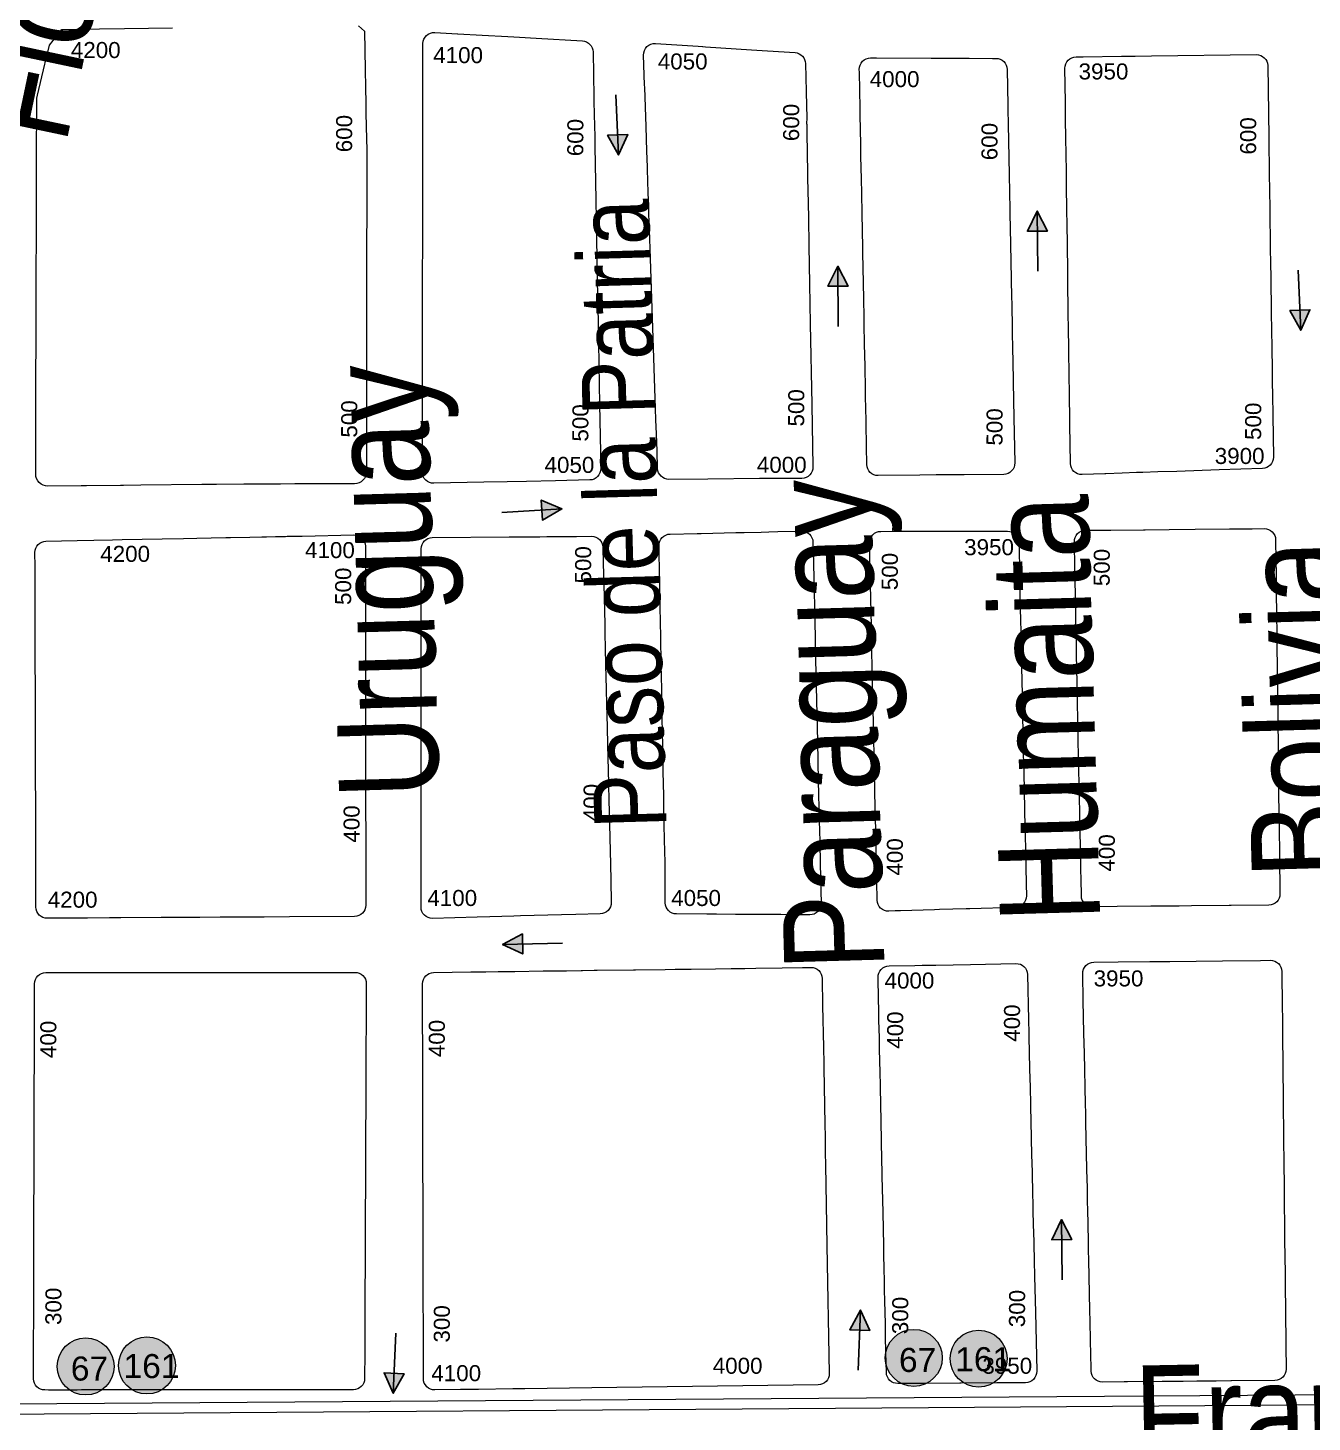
# Model space of a CAD drawing. Header units: millimetres. Extents: x 11558 to 23675, y 49449 to 61482.
# Drawn here: x 16304.8 to 16625.3, y 53663.4 to 54011.2 of the extents above; entities that cross this region are included whole.
import ezdxf

# ---------------------------------------------------------------- set-up
doc = ezdxf.new("R2010")
doc.units = ezdxf.units.MM
for name, color, linetype in [('0. plano base - nombres calles', 22, 'Continuous'), ('0. Plano Base - PLANO', 254, 'Continuous'), ('0. Plano base - sentido calles', 253, 'Continuous'), ('7. puesta en valor CC la lucila', 212, 'Continuous'), ('numeración', 7, 'Continuous')]:
    doc.layers.add(name, color=color, linetype=linetype)
doc.layers.add('Linea 161 ida', color=7, linetype='Continuous', true_color=0xd16b6b)
doc.layers.add('Linea 67 IDA', color=7, linetype='Continuous', true_color=0xcc9900)
doc.layers.get('7. puesta en valor CC la lucila').off()
doc.styles.get("Standard").update_dxf_attribs({"font": 'arial.ttf'})

# ---------------------------------------------------------------- blocks, each defined once
blk = doc.blocks.new('MANZANAS')
at = {"layer": '0. Plano Base - PLANO', "color": 0, "linetype": 'Continuous', "lineweight": 5}
for points in [[(5637049.96, 6176639.98), (5637040.55, 6176634.69), (5637031.3, 6176629.49), (5637027.15, 6176627.15), (5637023.9, 6176625.32), (5637023.47, 6176625.09), (5637023.28, 6176624.98), (5637022.53, 6176624.56), (5637019.39, 6176622.79), (5637015.87, 6176620.81), (5637015.63, 6176620.67), (5637010.68, 6176617.89, -0.419878), (5637006.84, 6176619), (5637002.25, 6176627.53), (5637001.06, 6176629.76), (5636999.36, 6176632.92), (5636998.02, 6176635.42), (5636997.01, 6176637.29), (5636992.93, 6176644.89), (5636991.21, 6176648.09), (5636988.85, 6176652.48), (5636985.45, 6176658.81), (5636984.64, 6176660.32), (5636980.52, 6176667.99), (5636979.05, 6176670.73), (5636976.53, 6176675.42), (5636974.44, 6176679.3), (5636972.61, 6176682.71), (5636972.35, 6176683.2), (5636972.24, 6176683.41), (5636970.46, 6176686.72), (5636968.3, 6176690.73), (5636966.32, 6176694.41), (5636965.78, 6176695.43), (5636964.17, 6176698.43), (5636960.17, 6176705.86, -0.414473), (5636961.32, 6176709.66), (5636962.92, 6176710.52), (5636971.34, 6176715.03), (5636974, 6176716.46), (5636974.3, 6176716.62), (5636977.94, 6176718.57), (5637000.98, 6176730.91, -0.413714), (5637004.76, 6176729.77), (5637013.25, 6176714.01), (5637015.06, 6176710.64), (5637015.97, 6176708.95), (5637017.54, 6176706.03), (5637021.62, 6176698.44), (5637022.27, 6176697.23), (5637025.84, 6176690.6), (5637026.33, 6176689.69), (5637028.17, 6176686.26), (5637029.79, 6176683.25), (5637034, 6176675.44), (5637038.09, 6176667.83), (5637040.74, 6176662.9), (5637042.11, 6176660.36), (5637042.21, 6176660.16), (5637043.69, 6176657.41), (5637046.11, 6176652.9), (5637051.05, 6176643.75, -0.409121)], [(5636993.32, 6176608.91), (5636984.6, 6176604.27), (5636982.02, 6176602.9), (5636979.58, 6176601.6), (5636978.46, 6176601.01), (5636974.84, 6176599.08), (5636965.67, 6176594.21, -0.411362), (5636961.9, 6176595.34), (5636959.74, 6176599.3), (5636956.96, 6176604.42), (5636956.64, 6176605.01), (5636953.77, 6176610.28), (5636952.61, 6176612.41), (5636950.54, 6176616.21), (5636948.5, 6176619.95), (5636947.91, 6176621.05), (5636944.8, 6176626.76), (5636944.31, 6176627.67), (5636942.19, 6176631.55), (5636940.21, 6176635.19), (5636938.42, 6176638.48), (5636936.64, 6176641.76), (5636936.02, 6176642.88), (5636931.94, 6176650.39), (5636929.57, 6176654.74), (5636927.81, 6176657.98), (5636925.18, 6176662.82), (5636924.07, 6176664.86), (5636923.73, 6176665.47), (5636920.18, 6176671.99), (5636919.52, 6176673.21), (5636919.37, 6176673.48), (5636915.08, 6176681.37), (5636914.77, 6176681.95, -0.420465), (5636915.95, 6176685.77), (5636917.27, 6176686.45), (5636929.4, 6176692.7), (5636929.93, 6176692.98), (5636936.18, 6176696.19), (5636937.84, 6176697.05), (5636942.99, 6176699.7), (5636943.77, 6176700.1, -0.407511), (5636947.51, 6176698.95), (5636951.76, 6176691.15), (5636952.23, 6176690.29), (5636954.14, 6176686.78), (5636955.99, 6176683.39), (5636956.05, 6176683.28), (5636960.11, 6176675.83), (5636964.22, 6176668.28), (5636964.69, 6176667.41), (5636966.49, 6176664.11), (5636968.38, 6176660.63), (5636972.53, 6176653.02), (5636974.73, 6176648.98), (5636975.46, 6176647.63), (5636976.21, 6176646.25), (5636976.72, 6176645.32), (5636977.24, 6176644.36), (5636978.81, 6176641.48), (5636980.9, 6176637.65), (5636982.29, 6176635.09), (5636984.79, 6176630.51), (5636986.99, 6176626.46), (5636989.09, 6176622.6), (5636994.46, 6176612.72, -0.41687)], [(5636928.34, 6176573.82), (5636919.77, 6176569.28, -0.406608), (5636916.02, 6176570.38), (5636913.87, 6176574.2), (5636912.82, 6176576.06), (5636911.75, 6176577.95), (5636910.06, 6176580.96), (5636908.66, 6176583.43), (5636898.78, 6176600.98), (5636893.99, 6176609.49), (5636889.07, 6176618.2), (5636886.77, 6176622.3), (5636884.81, 6176625.77), (5636884.18, 6176626.88), (5636884.07, 6176627.09), (5636882.21, 6176630.38), (5636880.8, 6176632.89), (5636879.32, 6176635.52), (5636879.06, 6176635.97), (5636877.11, 6176639.43), (5636874.11, 6176644.77), (5636869.32, 6176653.27), (5636868.99, 6176653.86), (5636865.35, 6176660.31, -0.443804), (5636866.66, 6176664.25), (5636876.4, 6176668.52), (5636877.38, 6176668.95), (5636877.52, 6176669.01), (5636878.08, 6176669.26), (5636888.65, 6176673.89), (5636892.32, 6176675.5), (5636898.61, 6176678.26, -0.389723), (5636902.2, 6176677.03), (5636905.52, 6176670.92), (5636905.57, 6176670.81), (5636908.72, 6176665.12), (5636909.32, 6176663.94), (5636909.44, 6176663.72), (5636913.85, 6176655.57), (5636914.21, 6176654.9), (5636914.33, 6176654.7), (5636915.79, 6176652.01), (5636918.87, 6176646.33), (5636920.54, 6176643.25), (5636923.88, 6176637.11), (5636928.42, 6176628.74), (5636933.18, 6176619.99), (5636942.79, 6176602.28), (5636950.22, 6176588.61, -0.417263), (5636949.07, 6176584.8), (5636939.72, 6176579.85)], [(5636853.8, 6176655.19), (5636859.19, 6176645.27), (5636861.72, 6176640.61), (5636862.11, 6176639.89), (5636862.27, 6176639.6), (5636864.23, 6176636), (5636865.2, 6176634.21), (5636867.07, 6176630.77), (5636867.13, 6176630.66), (5636871.45, 6176622.7), (5636871.79, 6176622.09), (5636873.45, 6176619.02), (5636876.52, 6176613.37), (5636877.98, 6176610.68), (5636881.28, 6176604.6), (5636882.5, 6176602.37), (5636884.3, 6176599.06), (5636886.09, 6176595.75), (5636886.36, 6176595.26), (5636890.82, 6176587.06), (5636890.98, 6176586.76), (5636895.76, 6176577.95), (5636903.43, 6176563.84, -0.413356), (5636902.31, 6176560.04), (5636894.81, 6176555.93), (5636888.47, 6176552.47), (5636884.25, 6176550.16), (5636879.13, 6176547.36), (5636868.16, 6176541.36, -0.420901), (5636864.33, 6176542.53), (5636856.78, 6176557.12), (5636853.29, 6176563.86), (5636852.24, 6176565.88), (5636852.07, 6176566.21), (5636847.87, 6176574.32), (5636847.65, 6176574.75), (5636845.9, 6176578.11), (5636844.13, 6176581.54), (5636843, 6176583.73), (5636841.38, 6176586.85), (5636838.43, 6176592.56), (5636838.09, 6176593.21), (5636835.14, 6176598.9), (5636834.1, 6176600.91), (5636833.72, 6176601.65), (5636830.5, 6176607.87), (5636829.23, 6176610.33), (5636824.73, 6176619.01), (5636822.79, 6176622.76), (5636821.35, 6176625.53), (5636819.87, 6176628.39), (5636817.42, 6176633.13), (5636815.18, 6176637.46, -0.430796), (5636816.52, 6176641.3), (5636821.69, 6176643.62), (5636821.77, 6176643.66), (5636827.3, 6176646.14), (5636833.17, 6176648.77), (5636834.57, 6176649.4), (5636835.79, 6176649.95), (5636839.6, 6176651.66), (5636850.2, 6176656.4, -0.392008)], [(5637068.19, 6176526.3), (5637062.76, 6176523.41, -0.411124), (5637058.99, 6176524.55), (5637056.95, 6176528.29), (5637055.94, 6176530.14), (5637053.1, 6176535.35), (5637051.46, 6176538.48), (5637047.1, 6176546.36), (5637042.48, 6176554.86), (5637038.02, 6176563.04), (5637035.89, 6176566.95), (5637033.99, 6176570.45), (5637033.52, 6176571.31), (5637030.25, 6176577.32), (5637028.95, 6176579.78), (5637025.83, 6176585.43), (5637024.58, 6176587.73), (5637019.92, 6176596.29), (5637016.73, 6176602.14, -0.417275), (5637017.87, 6176605.95), (5637022.57, 6176608.44), (5637023.45, 6176608.91), (5637030.66, 6176612.74), (5637031.04, 6176612.94), (5637036.31, 6176615.74), (5637042.06, 6176618.79), (5637049.6, 6176622.8), (5637054.58, 6176625.45), (5637057.27, 6176626.87, -0.413182), (5637061.05, 6176625.72), (5637061.51, 6176624.86), (5637063.08, 6176621.93), (5637065.54, 6176617.33), (5637066.86, 6176614.85), (5637067.45, 6176613.75), (5637069.61, 6176609.73), (5637072.38, 6176604.55), (5637073.48, 6176602.49), (5637076.25, 6176597.31), (5637077.73, 6176594.55), (5637081.8, 6176586.94), (5637085.94, 6176579.21), (5637090.04, 6176571.53), (5637094.08, 6176563.98), (5637094.5, 6176563.21), (5637094.91, 6176562.44), (5637098.16, 6176556.37), (5637102.73, 6176547.82, -0.41516), (5637101.58, 6176544.03), (5637093.32, 6176539.64), (5637092.84, 6176539.39), (5637084.51, 6176534.96), (5637081.83, 6176533.54), (5637078.75, 6176531.9), (5637075.61, 6176530.24)], [(5637045.73, 6176514.41), (5637035.81, 6176508.87), (5637034.97, 6176508.4), (5637029.2, 6176505.18), (5637028.05, 6176504.54), (5637020.69, 6176500.42), (5637019.52, 6176499.77), (5637018.09, 6176498.98, -0.416969), (5637014.27, 6176500.08), (5637013.8, 6176500.95), (5637012.53, 6176503.26), (5637011.13, 6176505.82), (5637010.54, 6176506.9), (5637005.96, 6176515.28), (5637004.41, 6176518.12), (5637002.86, 6176520.95), (5637001.56, 6176523.35), (5637001.43, 6176523.58), (5636998.64, 6176528.68), (5636997.23, 6176531.27), (5636994.68, 6176535.93), (5636992.85, 6176539.28), (5636990.59, 6176543.41), (5636988.54, 6176547.17), (5636984.41, 6176554.72), (5636983.06, 6176557.18), (5636981.39, 6176560.24), (5636979.85, 6176563.07), (5636971.5, 6176578.34, -0.419948), (5636972.67, 6176582.16), (5636975.51, 6176583.64), (5636978.92, 6176585.42), (5636979.4, 6176585.67), (5636982.25, 6176587.16), (5636982.88, 6176587.49), (5636983.75, 6176587.94), (5636990.43, 6176591.42), (5636992.92, 6176592.72), (5637000.71, 6176596.79, -0.408396), (5637004.46, 6176595.65), (5637005.49, 6176593.78), (5637007.62, 6176589.87), (5637012.53, 6176580.9), (5637013.67, 6176578.81), (5637016.88, 6176572.93), (5637017.95, 6176570.99), (5637019.3, 6176568.52), (5637021.18, 6176565.08), (5637022.57, 6176562.53), (5637023.61, 6176560.63), (5637025.56, 6176557.07), (5637026.95, 6176554.53), (5637029.8, 6176549.31), (5637032.04, 6176545.22), (5637034.24, 6176541.2), (5637036.44, 6176537.17), (5637038.62, 6176533.18), (5637039.48, 6176531.62), (5637041.39, 6176528.13), (5637043.29, 6176524.64), (5637045.42, 6176520.75), (5637046.82, 6176518.2, -0.411847)], [(5636967.65, 6176475.13), (5636962.97, 6176484.02), (5636960.26, 6176488.97), (5636958.42, 6176492.35), (5636956.55, 6176495.8), (5636954.84, 6176498.93), (5636954.8, 6176499.01), (5636953.75, 6176500.94), (5636951.95, 6176504.26), (5636950.3, 6176507.3), (5636949, 6176509.69), (5636947.43, 6176512.58), (5636945.75, 6176515.67), (5636944.17, 6176518.57), (5636940.67, 6176525.02), (5636939.55, 6176527.08), (5636935.83, 6176533.91), (5636934.54, 6176536.3), (5636929.95, 6176544.73), (5636927.76, 6176548.77), (5636926.5, 6176551.09), (5636925.93, 6176552.14), (5636925.18, 6176553.51, -0.413129), (5636926.3, 6176557.31), (5636932.21, 6176560.55), (5636933.08, 6176561.02), (5636940.71, 6176565.21), (5636941.42, 6176565.6), (5636942.53, 6176566.21), (5636946.24, 6176568.24), (5636947.95, 6176569.18), (5636949.9, 6176570.25), (5636955.07, 6176573.08, -0.414177), (5636958.87, 6176571.97), (5636959.95, 6176570), (5636961.45, 6176567.26), (5636963.25, 6176563.99), (5636968.21, 6176554.94), (5636973.13, 6176545.97), (5636974.42, 6176543.61), (5636977.87, 6176537.32), (5636982.8, 6176528.33), (5636987.53, 6176519.71), (5636992.38, 6176510.87), (5636993.42, 6176508.96), (5636994.88, 6176506.3), (5636997.49, 6176501.54), (5637002.22, 6176492.92, -0.422864), (5637001.04, 6176489.08), (5636995.9, 6176486.45), (5636994.58, 6176485.78), (5636987.63, 6176482.23), (5636987.01, 6176481.91), (5636984.57, 6176480.67), (5636980.3, 6176478.48), (5636978.2, 6176477.41), (5636971.4, 6176473.94, -0.410526)], [(5636954.54, 6176465.21), (5636949.23, 6176462.27), (5636946.1, 6176460.53), (5636937.11, 6176455.55), (5636935.68, 6176454.76), (5636930.43, 6176451.86), (5636927.63, 6176450.3), (5636917.91, 6176444.91, -0.422175), (5636914.07, 6176446.07), (5636909.86, 6176454.18), (5636905.79, 6176462.03), (5636905.3, 6176462.96), (5636904.16, 6176465.17), (5636903.01, 6176467.38), (5636901.69, 6176469.93), (5636899.47, 6176474.19), (5636898.8, 6176475.48), (5636897.76, 6176477.51), (5636893.45, 6176485.79), (5636892.67, 6176487.3), (5636887.45, 6176497.36), (5636886.65, 6176498.91), (5636882.76, 6176506.4), (5636881.13, 6176509.53), (5636878.88, 6176513.87), (5636876.26, 6176518.85), (5636872.89, 6176525.41, -0.410648), (5636874.07, 6176529.17), (5636891, 6176538.14), (5636893.92, 6176539.69), (5636895.46, 6176540.51), (5636897.01, 6176541.33), (5636897.8, 6176541.75), (5636899.35, 6176542.57), (5636902.08, 6176544.02), (5636905.88, 6176546.03), (5636909.19, 6176547.79, -0.409801), (5636912.95, 6176546.67), (5636914.89, 6176543.14), (5636917.4, 6176538.57), (5636922.23, 6176529.8), (5636923.31, 6176527.83), (5636925.1, 6176524.56), (5636927.07, 6176520.98), (5636930.02, 6176515.62), (5636931.87, 6176512.25), (5636934.53, 6176507.41), (5636936.75, 6176503.37), (5636939.75, 6176497.92), (5636941.39, 6176494.93), (5636943.49, 6176491.12), (5636944.62, 6176489.05), (5636946.27, 6176486.07), (5636951.07, 6176477.33), (5636951.1, 6176477.27), (5636952.98, 6176473.86), (5636955.64, 6176469.01, -0.41326)], [(5637157.61, 6176439.51), (5637148.06, 6176434.43), (5637147.86, 6176434.33), (5637144.68, 6176432.64), (5637140.41, 6176430.37), (5637137.37, 6176428.75), (5637132.77, 6176426.31), (5637125.09, 6176422.23), (5637124.39, 6176421.85), (5637119.62, 6176419.32, -0.410688), (5637115.85, 6176420.45), (5637115.52, 6176421.05), (5637112.16, 6176427.19), (5637109.87, 6176431.37), (5637108.58, 6176433.73), (5637104.5, 6176441.19), (5637104.43, 6176441.31), (5637102.64, 6176444.59), (5637101.29, 6176447.06), (5637100.56, 6176448.39), (5637100.26, 6176448.94), (5637096.43, 6176455.95), (5637096.27, 6176456.23), (5637095.8, 6176457.09), (5637094.16, 6176460.09), (5637092.52, 6176463.09), (5637092.03, 6176463.98), (5637091.78, 6176464.45), (5637089.64, 6176468.35), (5637088.09, 6176471.18), (5637087.82, 6176471.68), (5637086.2, 6176474.64), (5637085, 6176476.84), (5637083.81, 6176479.01), (5637081.93, 6176482.44), (5637079.67, 6176486.58), (5637077.79, 6176490.02), (5637075.36, 6176494.45), (5637071.44, 6176501.62), (5637068.24, 6176507.46, -0.417271), (5637069.38, 6176511.28), (5637074.73, 6176514.13), (5637081.69, 6176517.85), (5637082.67, 6176518.37), (5637086.1, 6176520.19), (5637097.71, 6176526.39), (5637106.07, 6176530.85), (5637108.27, 6176532.02, -0.41424), (5637112.06, 6176530.87), (5637113.42, 6176528.32), (5637114.94, 6176525.47), (5637118.94, 6176517.97), (5637119.55, 6176516.82), (5637123.12, 6176510.13), (5637123.56, 6176509.3), (5637126.83, 6176503.18), (5637127.18, 6176502.52), (5637127.22, 6176502.44), (5637127.65, 6176501.64), (5637127.68, 6176501.58), (5637131.13, 6176495.11), (5637135.19, 6176487.49), (5637136.64, 6176484.79), (5637139.42, 6176479.58), (5637141.78, 6176475.15), (5637142.13, 6176474.5), (5637143.59, 6176471.75), (5637147.52, 6176464.38), (5637149.03, 6176461.55), (5637151.81, 6176456.35), (5637155.97, 6176448.55), (5637158.77, 6176443.3, -0.414623)], [(5636828.8, 6176401.78), (5636821.53, 6176415.68), (5636819.91, 6176418.79), (5636815.39, 6176427.42), (5636815.31, 6176427.57), (5636805.95, 6176445.47), (5636802.56, 6176451.94), (5636801.29, 6176454.36), (5636799.58, 6176457.63), (5636796.73, 6176463.08), (5636792.23, 6176471.68), (5636790.79, 6176474.44), (5636789.4, 6176477.1), (5636787.79, 6176480.17, -0.409114), (5636788.93, 6176483.92), (5636795.76, 6176487.65), (5636799.44, 6176489.66), (5636803.52, 6176491.88), (5636805.65, 6176493.05), (5636814.36, 6176497.8), (5636819.08, 6176500.37), (5636822, 6176501.97), (5636825.16, 6176503.69), (5636828.33, 6176505.42), (5636829.35, 6176505.97), (5636833.6, 6176508.29), (5636836.25, 6176509.74), (5636837.22, 6176510.27), (5636839.25, 6176511.37), (5636841.39, 6176512.54), (5636841.75, 6176512.74), (5636844.01, 6176513.97), (5636845.03, 6176514.53), (5636856.42, 6176520.74, -0.419932), (5636860.24, 6176519.58), (5636865.2, 6176510.05), (5636867.67, 6176505.31), (5636869.13, 6176502.51), (5636870.92, 6176499.06), (5636873.16, 6176494.77), (5636877.13, 6176487.15), (5636881.11, 6176479.49), (5636881.14, 6176479.44), (5636885.18, 6176471.68), (5636889.41, 6176463.56), (5636890.46, 6176461.54), (5636893.41, 6176455.88), (5636895.99, 6176450.92), (5636897.14, 6176448.71), (5636897.3, 6176448.41), (5636897.41, 6176448.2), (5636901.62, 6176440.11, -0.412651), (5636900.44, 6176436.34), (5636886.07, 6176428.76), (5636880.49, 6176425.83), (5636876.96, 6176423.97), (5636874.27, 6176422.55), (5636873.79, 6176422.3), (5636870.73, 6176420.69), (5636866.24, 6176418.33), (5636864.04, 6176417.17), (5636857.76, 6176413.86), (5636848.82, 6176409.15), (5636846.29, 6176407.86), (5636841.45, 6176405.27), (5636841.32, 6176405.2), (5636840.72, 6176404.88), (5636832.59, 6176400.6, -0.414907)], [(5637102.64, 6176410.33), (5637096.28, 6176406.98), (5637088.43, 6176402.83), (5637088.13, 6176402.67), (5637080.72, 6176398.77), (5637080.26, 6176398.52), (5637074.41, 6176395.44, -0.40997), (5637070.65, 6176396.57), (5637068.24, 6176400.97), (5637068.08, 6176401.27), (5637066.45, 6176404.25), (5637064.83, 6176407.22), (5637062.06, 6176412.28), (5637060.79, 6176414.6), (5637059.74, 6176416.52), (5637058.16, 6176419.42), (5637056.6, 6176422.28), (5637055.49, 6176424.3), (5637051.44, 6176431.71), (5637047.17, 6176439.52), (5637044.68, 6176444.09), (5637043.5, 6176446.25), (5637043.22, 6176446.75), (5637040.23, 6176452.22), (5637038.84, 6176454.76), (5637036.25, 6176459.51), (5637034.73, 6176462.28), (5637031.95, 6176467.37), (5637030.57, 6176469.9), (5637028.52, 6176473.66), (5637026.95, 6176476.52), (5637026.3, 6176477.72), (5637025.96, 6176478.34), (5637023.36, 6176483.09, -0.414782), (5637024.48, 6176486.89), (5637030.14, 6176489.97), (5637031.73, 6176490.84), (5637034.33, 6176492.25), (5637034.74, 6176492.47), (5637042.32, 6176496.6), (5637052.3, 6176502.03, -0.41294), (5637056.09, 6176500.92), (5637061.53, 6176491.04), (5637063.14, 6176488.1), (5637063.73, 6176487.02), (5637065.3, 6176484.17), (5637065.44, 6176483.92), (5637067.46, 6176480.24), (5637069.63, 6176476.3), (5637071.73, 6176472.48), (5637072.06, 6176471.88), (5637073.7, 6176468.9), (5637075.8, 6176465.07), (5637077.78, 6176461.47), (5637079.81, 6176457.77), (5637080.33, 6176456.84), (5637082.05, 6176453.71), (5637084.08, 6176450.01), (5637084.51, 6176449.23), (5637086.17, 6176446.22), (5637088.2, 6176442.51), (5637088.52, 6176441.94), (5637090.46, 6176438.41), (5637092.39, 6176434.9), (5637096.68, 6176427.1), (5637103.79, 6176414.16, -0.419245)], [(5636924.37, 6176433.06), (5636932.52, 6176437.43), (5636935.87, 6176439.23), (5636938.56, 6176440.68), (5636942.26, 6176442.66), (5636948.49, 6176446), (5636951.21, 6176447.46), (5636953.16, 6176448.51), (5636953.57, 6176448.72), (5636956.83, 6176450.5), (5636957.11, 6176450.62), (5636959.67, 6176452), (5636960.11, 6176452.24), (5636960.33, 6176452.35), (5636968.33, 6176456.64), (5636968.8, 6176456.89), (5636975.27, 6176460.37), (5636977.45, 6176461.54), (5636981, 6176463.44), (5636986.37, 6176466.32), (5636989.81, 6176468.17), (5636991.07, 6176468.85), (5636992.85, 6176469.78), (5636995.21, 6176471.07), (5637001.04, 6176474.19), (5637005.5, 6176476.58), (5637007.31, 6176477.56, -0.412854), (5637011.1, 6176476.42), (5637014.34, 6176470.45), (5637019.29, 6176461.32), (5637021.25, 6176457.71), (5637021.79, 6176456.72), (5637023.94, 6176452.76), (5637028.48, 6176444.39), (5637029.92, 6176441.74), (5637031.82, 6176438.23), (5637033.3, 6176435.5), (5637037.98, 6176426.89), (5637042.86, 6176417.89), (5637058.1, 6176389.8, -0.415637), (5637056.96, 6176385.99), (5637007.21, 6176359.31), (5636992.43, 6176351.38), (5636989.79, 6176349.97), (5636982.24, 6176345.92), (5636978.32, 6176343.81), (5636972.65, 6176340.77, -0.417565), (5636968.84, 6176341.95), (5636963.96, 6176351.3), (5636958.56, 6176361.63), (5636953.74, 6176370.84), (5636951.31, 6176375.5), (5636949.94, 6176378.13), (5636948.81, 6176380.29), (5636947.21, 6176383.36), (5636945.25, 6176387.11), (5636943.68, 6176390.11), (5636943.14, 6176391.14), (5636942.93, 6176391.55), (5636939.45, 6176398.21), (5636939.17, 6176398.75), (5636937.54, 6176401.86), (5636936.25, 6176404.33), (5636935.18, 6176406.38), (5636935.03, 6176406.67), (5636931.81, 6176412.83), (5636931.5, 6176413.43), (5636930.83, 6176414.7), (5636930.52, 6176415.29), (5636927.58, 6176420.94), (5636927.06, 6176421.92), (5636925.66, 6176424.6), (5636923.21, 6176429.3, -0.410994)], [(5636910.74, 6176422.83), (5636914.87, 6176414.8), (5636918.43, 6176407.88), (5636923.05, 6176398.89), (5636923.63, 6176397.77), (5636924.95, 6176395.2), (5636927.58, 6176390.08), (5636928.69, 6176387.92), (5636930.41, 6176384.57), (5636932.17, 6176381.15), (5636933.9, 6176377.8), (5636936.75, 6176372.24), (5636937.83, 6176370.15), (5636941.34, 6176363.33), (5636942.71, 6176360.66), (5636946.09, 6176354.09), (5636949.7, 6176347.07), (5636953.09, 6176340.47), (5636953.13, 6176340.4), (5636955.48, 6176335.82), (5636955.8, 6176335.21, -0.412743), (5636954.6, 6176331.45), (5636951.6, 6176329.89), (5636947.84, 6176327.93), (5636947.22, 6176327.61), (5636938.48, 6176323.05), (5636930.08, 6176318.68), (5636929.75, 6176318.51), (5636912.46, 6176309.5), (5636911.98, 6176309.26), (5636908.43, 6176307.41), (5636903.31, 6176304.74), (5636902.94, 6176304.55), (5636894.43, 6176300.12), (5636893.43, 6176299.59), (5636887.13, 6176296.32), (5636886.27, 6176295.88, -0.413366), (5636882.51, 6176297.08), (5636882.04, 6176297.98), (5636878.73, 6176304.41), (5636875, 6176311.62), (5636874.08, 6176313.4), (5636872.84, 6176315.81), (5636868.36, 6176324.48), (5636863.75, 6176333.4), (5636859.14, 6176342.32), (5636854.57, 6176351.17), (5636851.02, 6176358.04), (5636850.04, 6176359.94), (5636845.26, 6176369.21), (5636841.77, 6176375.96), (5636840.68, 6176378.07), (5636837.29, 6176384.63, -0.413322), (5636838.49, 6176388.4), (5636842.28, 6176390.37), (5636845.75, 6176392.17), (5636849.15, 6176393.94), (5636852.49, 6176395.68), (5636855.28, 6176397.14), (5636864.02, 6176401.68), (5636867.57, 6176403.53), (5636869.62, 6176404.6), (5636873.18, 6176406.45), (5636880.78, 6176410.41), (5636882.19, 6176411.14), (5636890.52, 6176415.47), (5636893.43, 6176416.99), (5636896.42, 6176418.54), (5636906.95, 6176424.03, -0.415839)]]:
    blk.add_lwpolyline(points, format="xyb", close=True, dxfattribs=at)
blk.add_lwpolyline([(5636798.87, 6176634.02), (5636800.81, 6176633.46), (5636805.33, 6176625.08), (5636807.48, 6176621.14), (5636807.66, 6176620.81), (5636809.18, 6176618.01), (5636810.47, 6176615.64), (5636812.19, 6176612.5), (5636814.96, 6176607.42), (5636815.28, 6176606.8), (5636816.9, 6176603.73), (5636819.74, 6176598.24), (5636821.65, 6176594.55), (5636826.28, 6176585.61), (5636830.72, 6176577.03), (5636835.39, 6176568.01), (5636839.91, 6176559.29), (5636843.86, 6176551.66), (5636844.48, 6176550.45), (5636847.67, 6176544.29), (5636848.56, 6176542.59), (5636851.92, 6176536.17, -0.414425), (5636850.65, 6176532.12), (5636848.79, 6176531.15), (5636843.42, 6176528.34), (5636840.56, 6176526.85), (5636837.43, 6176525.21), (5636834.3, 6176523.57), (5636826.26, 6176519.37), (5636826.21, 6176519.34), (5636820.19, 6176516.13), (5636816.96, 6176514.41), (5636803.49, 6176507.24), (5636799.64, 6176505.19), (5636798.99, 6176504.84), (5636791.53, 6176500.87), (5636790.36, 6176500.25), (5636783.01, 6176496.33, -0.42052), (5636778.93, 6176497.63), (5636776.21, 6176503), (5636772.41, 6176510.27), (5636767.83, 6176519.13), (5636763.75, 6176527.04), (5636758.65, 6176536.92), (5636758.12, 6176537.95), (5636749.44, 6176554.76), (5636745.59, 6176562.23), (5636743.41, 6176566.45), (5636735.93, 6176580.95), (5636735.75, 6176581.66), (5636733.8, 6176589.43), (5636733.72, 6176589.72), (5636732.61, 6176594.16), (5636733.51, 6176598.48), (5636733.62, 6176599), (5636737.34, 6176601.02), (5636741.86, 6176603.47), (5636747.38, 6176606.46), (5636757.92, 6176612.18)], format="xyb", dxfattribs=at)
blk = doc.blocks.new('67 ida')
at = {"layer": 'Linea 67 IDA', "lineweight": 211, "true_color": 0xededed}
h = blk.add_hatch(color=7, dxfattribs=at)
h.dxf.hatch_style = 1
edge = h.paths.add_edge_path()
edge.add_arc((0, 0), 7.11, 0, 360)
at = {"layer": 'Linea 67 IDA', "lineweight": 9}
blk.add_circle((0, 0), 7.11, dxfattribs=at)
at = {"layer": 'Linea 67 IDA', "lineweight": 15, "insert": (-3.71, 2.48), "char_height": 6, "attachment_point": 1}
blk.add_mtext_dynamic_manual_height_columns('67', width=16.4579, gutter_width=12.5, heights=[0], dxfattribs=at)
blk = doc.blocks.new('161 ida')
at = {"layer": 'Linea 161 ida', "lineweight": 211, "true_color": 0xededed}
h = blk.add_hatch(color=7, dxfattribs=at)
h.dxf.hatch_style = 1
edge = h.paths.add_edge_path()
edge.add_arc((0, 0), 7.11, 0, 360)
at = {"layer": 'Linea 161 ida', "lineweight": 9}
blk.add_circle((0, 0), 7.11, dxfattribs=at)
at = {"layer": 'Linea 161 ida', "lineweight": 15, "insert": (-5.85, 2.85), "char_height": 6, "attachment_point": 1}
blk.add_mtext_dynamic_manual_height_columns('161', width=16.4579, gutter_width=12.5, heights=[0], dxfattribs=at)

msp = doc.modelspace()

# ---------------------------------------------------------------- hatches: boundary and pattern name
at = {"layer": '0. Plano base - sentido calles', "linetype": 'Continuous', "lineweight": 25, "ltscale": 2, "true_color": 0x1a1a1a}
h = msp.add_hatch(color=250, dxfattribs=at)
h.dxf.hatch_style = 1
h.paths.add_polyline_path([(16452.25, 53979.53), (16454.53, 53984.63), (16452.03, 53984.52)])
h.paths.add_polyline_path([(16452.25, 53979.53), (16452.03, 53984.52), (16449.53, 53984.41)])
h = msp.add_hatch(color=250, dxfattribs=at)
h.dxf.hatch_style = 1
h.paths.add_polyline_path([(16556.72, 53965.51), (16554.28, 53960.49), (16556.78, 53960.52)])
h.paths.add_polyline_path([(16556.72, 53965.51), (16556.78, 53960.52), (16559.28, 53960.54)])
h = msp.add_hatch(color=250, dxfattribs=at)
h.dxf.hatch_style = 1
h.paths.add_polyline_path([(16507.01, 53951.75), (16504.51, 53946.74), (16507.01, 53946.75)])
h.paths.add_polyline_path([(16507.01, 53951.75), (16507.01, 53946.75), (16509.51, 53946.75)])
h = msp.add_hatch(color=250, dxfattribs=at)
h.dxf.hatch_style = 1
h.paths.add_polyline_path([(16622.5, 53935.78), (16624.78, 53940.89), (16622.28, 53940.78)])
h.paths.add_polyline_path([(16622.5, 53935.78), (16622.28, 53940.78), (16619.79, 53940.67)])
h = msp.add_hatch(color=250, dxfattribs=at)
h.dxf.hatch_style = 1
h.paths.add_polyline_path([(16438.12, 53891.21), (16432.97, 53893.4), (16433.12, 53890.9)])
h.paths.add_polyline_path([(16438.12, 53891.21), (16433.12, 53890.9), (16433.27, 53888.41)])
h = msp.add_hatch(color=250, dxfattribs=at)
h.dxf.hatch_style = 1
h.paths.add_polyline_path([(16423.3, 53782.56), (16428.36, 53780.18), (16428.3, 53782.68)])
h.paths.add_polyline_path([(16423.3, 53782.56), (16428.3, 53782.68), (16428.24, 53785.18)])
h = msp.add_hatch(color=250, dxfattribs=at)
h.dxf.hatch_style = 1
h.paths.add_polyline_path([(16562.8, 53713.92), (16560.36, 53708.89), (16562.86, 53708.92)])
h.paths.add_polyline_path([(16562.8, 53713.92), (16562.86, 53708.92), (16565.36, 53708.95)])
h = msp.add_hatch(color=250, dxfattribs=at)
h.dxf.hatch_style = 1
h.paths.add_polyline_path([(16512.66, 53691.33), (16509.95, 53686.44), (16512.45, 53686.34)])
h.paths.add_polyline_path([(16512.66, 53691.33), (16512.45, 53686.34), (16514.94, 53686.23)])
h = msp.add_hatch(color=250, dxfattribs=at)
h.dxf.hatch_style = 1
h.paths.add_polyline_path([(16396.02, 53670.59), (16398.73, 53675.48), (16396.23, 53675.59)])
h.paths.add_polyline_path([(16396.02, 53670.59), (16396.23, 53675.59), (16393.73, 53675.7)])

# ---------------------------------------------------------------- linework, layer by layer
at = {"layer": '0. Plano base - sentido calles', "color": 250, "linetype": 'Continuous', "lineweight": 25, "ltscale": 2, "true_color": 0x1a1a1a}
for points in [[(16451.6, 53994.51), (16452.25, 53979.53), (16449.53, 53984.41), (16454.53, 53984.63), (16452.25, 53979.53)], [(16556.9, 53950.52), (16556.72, 53965.51), (16559.28, 53960.54), (16554.28, 53960.49), (16556.72, 53965.51)], [(16507.03, 53936.75), (16507.01, 53951.75), (16509.51, 53946.75), (16504.51, 53946.74), (16507.01, 53951.75)], [(16621.85, 53950.77), (16622.5, 53935.78), (16619.79, 53940.67), (16624.78, 53940.89), (16622.5, 53935.78)], [(16423.14, 53890.3), (16438.12, 53891.21), (16433.27, 53888.41), (16432.97, 53893.4), (16438.12, 53891.21)], [(16438.3, 53782.91), (16423.3, 53782.56), (16428.24, 53785.18), (16428.36, 53780.18), (16423.3, 53782.56)], [(16562.97, 53698.92), (16562.8, 53713.92), (16565.36, 53708.95), (16560.36, 53708.89), (16562.8, 53713.92)], [(16512.02, 53676.35), (16512.66, 53691.33), (16514.94, 53686.23), (16509.95, 53686.44), (16512.66, 53691.33)], [(16396.65, 53685.58), (16396.02, 53670.59), (16393.73, 53675.7), (16398.73, 53675.48), (16396.02, 53670.59)]]:
    msp.add_lwpolyline(points, dxfattribs=at)
at = {"layer": 'Linea 161 ida', "lineweight": 15}
msp.add_lwpolyline([(15038.53, 53630.5), (15295.58, 53649.16), (15371.25, 53654.67), (15484.23, 53659.53), (15810.17, 53662.07), (16225.4, 53664.88), (16529.57, 53667.04), (16965.89, 53670.07), (17201.7, 53671.86), (17517.89, 53678), (17563.08, 53658.66), (17581.23, 53686.03), (17603.13, 53700.55), (17634.67, 53705.92), (17684.92, 53701.24), (17730.71, 53684.71), (17931.54, 53691), (18114.3, 53694.88), (18298.16, 53701.83), (18520.75, 53709.01), (18726.26, 53714.34), (19024.98, 53724), (19387.6, 53734.8), (19584.12, 53739.87)], dxfattribs=at)
at = {"layer": 'Linea 67 IDA', "lineweight": 15}
msp.add_lwpolyline([(17239.07, 53674.45), (15848.48, 53664.71), (15849.34, 53987.58), (15871.19, 54250.82), (15769.61, 54247.76), (15766.63, 54247.66)], dxfattribs=at)

# ---------------------------------------------------------------- block references
at = {"layer": '0. Plano Base - PLANO', "color": 28, "lineweight": 5, "true_color": 0x0d0d0d, "rotation": 332.5463477508169}
msp.add_blockref('MANZANAS', (-7833237.48, -2828296.13), dxfattribs=at)
at = {"layer": '7. puesta en valor CC la lucila', "color": 250, "lineweight": 30, "rotation": 332.5463477508169}
msp.add_blockref('MANZANAS', (-7833237.48, -2828296.13), dxfattribs=at)
at = {"layer": 'Linea 161 ida', "lineweight": 15}
for p in [(16542.1, 53679.24), (16334.56, 53677.53)]:
    msp.add_blockref('161 ida', p, dxfattribs=at)
at = {"layer": 'Linea 67 IDA', "lineweight": 15}
for p in [(16525.93, 53679.43), (16319.27, 53677.28)]:
    msp.add_blockref('67 ida', p, dxfattribs=at)

# ---------------------------------------------------------------- texts
at = {"layer": '0. plano base - nombres calles', "color": 250, "lineweight": 15, "true_color": 0x1a1a1a, "attachment_point": 1}
for s, width, insert, char_height, rotation in [('{\\fArial Narrow|b0|i0|c0|p34;Florentino Ameghino}', 329.255, (16289.86, 53987.06), 25, 78.1011), ('{\\fArial Narrow|b0|i0|c0|p34;Paso de la Patria}', 329.255, (16446.26, 53811.16), 18, 91.6409), ('{\\fArial Narrow|b0|i0|c0|p34;Uruguay}', 329.255, (16382.56, 53818.63), 25, 91.6409), ('{\\fArial Narrow|b0|i0|c0|p34;Paraguay}', 329.255, (16493.65, 53775.73), 25, 91.6409), ('{\\fArial Narrow|b0|i0|c0|p34;Humaita}', 329.255, (16547.48, 53787.67), 25, 91.6409), ('{\\fArial Narrow|b0|i0|c0|p34;Bolivia}', 329.255, (16610.32, 53798.75), 25, 91.6409), ('{\\fArial Narrow|b0|i0|c0|p34;Francisco N. de Laprida}', 412.6627, (16580.72, 53677.48), 25, 1.0744)]:
    msp.add_mtext_dynamic_manual_height_columns(s, width=width, gutter_width=12.5, heights=[0], dxfattribs=dict(at, insert=insert, char_height=char_height, rotation=rotation))
at = {"layer": 'numeración', "color": 251, "true_color": 0x606162, "char_height": 4, "attachment_point": 1}
for s, insert in [('4200', (16315.57, 54007.69)), ('4100', (16406, 54006.42)), ('4050', (16462.04, 54004.85)), ('3950', (16567.05, 54002.35)), ('4000', (16514.92, 54000.44)), ('3900', (16601.02, 53906.42)), ('4050', (16433.78, 53904.19)), ('4000', (16486.76, 53904.22)), ('4200', (16322.91, 53882)), ('4100', (16374.01, 53882.94)), ('3950', (16538.49, 53883.67)), ('4200', (16309.8, 53795.73)), ('4100', (16404.53, 53796.15)), ('4050', (16465.38, 53796.15)), ('4000', (16518.63, 53775.55)), ('3950', (16570.8, 53776.09)), ('4000', (16475.75, 53679.46)), ('3950', (16543.04, 53679.46)), ('4100', (16405.53, 53677.61))]:
    msp.add_mtext_dynamic_manual_height_columns(s, width=16.0314, gutter_width=12.5, heights=[0], dxfattribs=dict(at, insert=insert))
at = {"layer": 'numeración', "color": 251, "true_color": 0x606162, "char_height": 4, "attachment_point": 1, "rotation": 89.7885}
for s, insert in [('600', (16493.3, 53982.96)), ('600', (16381.75, 53980.19)), ('600', (16607.34, 53979.61)), ('600', (16439.44, 53979.2)), ('600', (16542.79, 53978.2)), ('500', (16494.56, 53911.77)), ('500', (16383.02, 53909)), ('500', (16440.7, 53908.01)), ('500', (16544.06, 53907.01)), ('500', (16608.6, 53908.42)), ('500', (16441.39, 53872.61)), ('500', (16570.8, 53871.94)), ('500', (16517.92, 53870.94)), ('500', (16381.51, 53867.26)), ('400', (16443.49, 53813.31)), ('400', (16383.61, 53807.96)), ('400', (16519.18, 53799.75)), ('400', (16572.06, 53800.74)), ('400', (16548.41, 53758.28)), ('400', (16307.92, 53754.21)), ('400', (16404.87, 53754.44)), ('400', (16519.25, 53756.53)), ('300', (16309.2, 53687.63)), ('300', (16520.52, 53685.34)), ('300', (16549.67, 53687.08)), ('300', (16406.13, 53683.25))]:
    msp.add_mtext_dynamic_manual_height_columns(s, width=16.0314, gutter_width=12.5, heights=[0], dxfattribs=dict(at, insert=insert))

doc.saveas('drawing.dxf')
